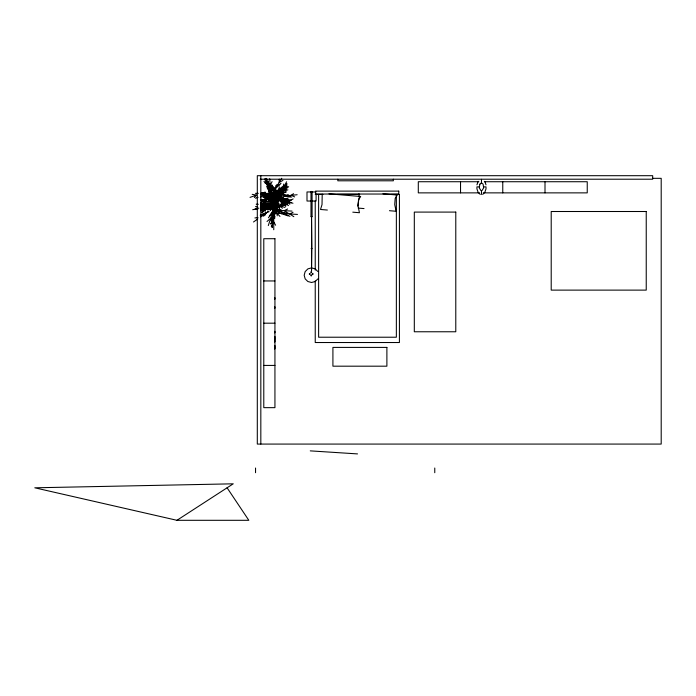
<?xml version="1.0" encoding="UTF-8"?>
<svg xmlns="http://www.w3.org/2000/svg" width="696" height="696" viewBox="0 0 696 696"><rect width="100%" height="100%" fill="white"/><g stroke="black" fill="none" stroke-linecap="round" stroke-linejoin="round"><path stroke-width="1.04" d="M275.929 201.205L275.947 199.813M277.208 198.038L276.912 207.773M277.652 195.924L277.626 199.265L278.444 198.795L277.626 198.325L280.375 196.777M276.817 186.293L276.877 184.414M279.279 179.194L279.166 182.43L282.959 180.421M273.067 219.858L270.805 223.868L273.067 219.858L273.859 223.251L272.841 219.884L272.119 227.583L273.989 213.698L275.329 209.235M359.084 197.89L357.779 206.042M276.225 202.64L276.46 199.726M278.783 201.805L279.018 198.891L275.572 201.718M280.601 192.609L280.836 189.695M275.024 202.971L275.259 200.552M276.399 203.006L277.06 196.072M267.786 184.919L265.976 178.411L267.786 184.919L266.02 182.456L267.96 184.814L268.264 180.951L267.786 184.919L269.491 194.167M275.546 188.668L275.921 185.406M267.09 179.194L266.533 183.448L263.967 181.473M275.433 209.418L275.99 205.163L278.557 207.13M276.442 206.555L276.999 202.301L279.566 204.276M262.427 206.364L262.984 203.171L260.991 203.902M265.524 201.527L265.846 199.665M272.04 186.711L270.335 194.976M266.603 200.674L267.429 197.49M265.176 211.41L265.794 209.105L262.74 209.922M267.777 208.06L268.134 206.721M272.928 198.839L270.257 208.2M273.363 199.03L273.719 197.69M275.285 196.228L271.336 196.62L280.505 195.802L275.285 196.228L272.597 205.598M276.321 194.332L275.694 196.637L278.757 195.82M275.599 198.908L275.955 197.568M278.548 194.21L277.93 196.524L280.993 195.706M271.753 220.397L274.415 211.027M270.605 190.834L272.206 185.014M276.242 192.235L274.885 196.994L272.284 194.314M271.605 208.957L275.512 195.237M283.272 188.633L286.874 183.84L283.272 188.633L286.326 186.833L283.272 188.633L284.046 186.067L283.437 188.703L277.669 194.845M268.299 225.574L274.094 208M281.21 193.357L281.741 191.765M285.09 187.911L284.185 190.643L287.918 189.869M476.934 184.831L478.152 181.325M268.621 207.512L269.439 205.224M270.918 203.458L273.258 196.89M272.058 200.526L272.875 198.238M273.258 200.857L275.599 194.288M274.302 200.439L272.049 198.682L274.302 200.439L275.103 198.116M271.414 222.337L273.754 215.769M274.755 192.749L275.459 191M279.496 186.919L278.287 189.921L282.532 189.321M279.54 195.071L280.679 192.374M263.158 216.369L264.054 214.394M278.287 192.818L279.07 191.113M283.307 187.224L281.95 190.165L286.221 189.773M272.075 181.613L270.205 185.475L268.386 182.796M272.754 194.549L274.224 191.6M264.611 215.743L266.455 212.428M276.199 194.523L277.808 191.652M273.397 192.966L270.918 197.255L269.056 194.019M275.729 190.365L273.258 194.654L271.388 191.417M270.013 209.653L276.573 198.29M279.496 194.114L286.621 181.769M270.44 210.575L277.565 198.221M272.997 209.74L280.131 197.386M271.275 226.261L273.754 221.972L275.616 225.208M272.101 201.596L276.051 195.219M274.085 204.206L280.166 194.045M266.446 207.843L262.522 210.905L266.446 207.843L263.61 208.626L266.446 207.843L265.272 209.731L266.324 207.747L272.275 204.059L266.89 206.703L272.345 203.98M274.241 190.321L281.767 178.272M281.645 204.989L282.811 203.154M288.248 199.369L286.247 202.519L291.189 202.727M264.828 208.026L266.142 206.025L262.975 205.851M268.343 205.651L269.108 204.494M269.326 216.064L274.79 208M275.712 192.757L276.747 191.183M281.523 187.99L279.74 190.695L284.02 190.956M271.44 202.971L274.555 198.595M279 206.608L281.28 203.58M269.326 205.398L270.814 203.484M268.395 217.804L272.675 212.297M273.389 194.114L275.416 191.531M260.426 206.225L268.943 196.037M254.292 197.594L256.406 195.141L252.196 194.341M260.435 197.638L261.853 195.994L270.631 192.922M264.88 195.881L266.107 194.454M261.47 212.55L264.089 209.887L260.548 208.974M267.577 209.983L269.1 208.435M270.848 201.492L279.218 193.123M284.36 188.781L278.965 194.01M273.076 201.379L281.454 193.001M262.279 212.628L270.648 204.25M273.893 201.536L281.593 193.836M272.702 203.554L278.095 198.334M275.268 202.719L280.653 197.499M311.538 192.505L312.086 191.957L311.538 191.409L310.99 191.957L310.99 216.717M312.252 191.957L311.538 192.67L310.825 191.957M260.8 194.863L263.14 192.548M266.246 195.706L268.586 193.392M317.915 278.861L315.218 281.515L311.538 282.489L307.858 281.515L305.161 278.861L304.178 275.233L305.161 271.605L307.945 268.839L311.538 267.89L315.131 268.839L317.759 271.431M270.509 205.842L273.25 203.189L273.946 205.981M278.191 199.839L273.65 204.111M482.693 194.428L484.799 192.4L486.008 188.886L486.008 186.859L483.668 186.859M279.914 184.51L273.659 190.173M263.767 208.269L265.367 206.79M278.017 196.15L288.657 186.659M267.038 221.485L270.735 218.187L271.492 221.841M269.161 209.887L272.023 207.399M281.236 191.096L285.325 187.615M271.736 204.72L275.825 201.24M274.294 203.885L278.383 200.404M276.321 186.989L281.053 183.239M265.35 208.252L268.334 205.903M270.962 195.654L283.594 185.762M287.178 195.75L288.544 194.776M253.509 221.989L257.825 218.909M260.678 216.874L268.569 211.245M293.521 193.653L291.18 195.324L294.652 196.907M274.363 195.541L287.457 186.267M262.522 201.005L269.509 196.263M260.548 209.992L262.879 208.417L260.417 207.217M266.281 209.218L268.082 208M176.949 520.303L233.238 483.816L34.8 487.8L176.949 520.303L248.82 520.303L227.096 487.8M284.821 196.141L287.335 194.636M261.226 202.118L266.429 199.047M286.935 185.049L283.629 186.954L283.629 184.083M275.894 198.264L270.448 201.292M278.122 198.143L272.684 201.17L272.815 200.404L273.371 200.961L272.615 201.161M265.602 207.486L271.048 204.459M270.126 207.286L273.432 205.381L273.432 208.261M272.693 206.451L275.999 204.546L275.999 207.425M267.847 209.435L271.153 207.573M270.335 196.028L271.814 195.254M276.738 207.486L293.138 198.917M284.307 192.609L277.556 195.881M261.696 208.269L272.275 202.936M279.061 210.427L281.001 209.452M287.613 208.991L284.272 210.671L288.414 213.385M284.49 213.733L286.43 212.758M293.042 212.297L289.71 213.976L293.842 216.691M271.414 194.845L285.769 187.685M311.825 248.69L311.251 248.69L311.825 248.69L311.538 270.544L311.538 216.534L311.912 248.69M311.912 216.717L311.164 216.717M272.893 199.447L276.921 197.534M275.129 199.326L282.037 196.794M264.576 208.217L268.604 206.303M278.278 192.131L270.457 195.315M271.518 196.333L274.207 195.184M280.618 193.827L285.595 191.8M275.955 210.462L279.47 209.035M281.384 213.768L284.908 212.341M263.532 201.779L264.837 201.292M260.852 214.594L269.135 211.662M281.837 192.374L273.876 195.176M250.038 197.368L256.406 195.141M261.017 193.54L265.185 192.079M255.484 198.212L258.103 197.299M272.554 196.716L286.508 191.887M274.05 193.236L279.783 191.322M264.48 202.153L266.812 201.483M260.226 215.203L264.889 213.872M277.565 193.27L283.385 191.635M281.515 197.786L283.124 197.342M288.196 197.977L285.421 198.751L288.144 201.422M260.695 210.827L274.424 207.008M283.376 200.317L285.012 199.952M290.041 200.831L287.231 201.466L289.823 204.267M252.7 209.731L257.877 208.556M260.287 208.008L270.744 205.624M277.051 204.989L278.409 204.694M282.585 205.433L280.253 205.955L282.393 208.287M285.778 205.024L276.242 206.999M266.464 204.433L272.588 203.258M279.287 192.862L270.988 194.41M281.053 199.769L283.942 199.352M275.12 204.528L277.53 204.189M280.749 205.39L287.648 204.424M265.263 204.798L269.683 204.241M274.929 193.088L280.923 192.366M282.95 196.115L297.149 194.749M254.91 217.944L258.016 217.648M261.261 192.749L265.55 192.557M262.575 193.897L270.996 193.41M282.028 198.464L283.698 198.351M288.535 199.987L285.665 200.196L287.796 203.354M255.119 208.965L258.312 208.739M260.252 208.609L273.58 207.669M264.506 199.282L266.89 199.265L265.28 196.533L267.795 195.124L264.576 193.079M268.43 200.883L269.822 200.874M265.072 207.53L274.807 207.591M652.509 178.333L661.2 178.333L661.2 444.074L257.303 444.074L257.303 175.696L652.691 175.696L652.691 179.211L260.156 179.211M478.944 181.726L418.296 181.726L418.296 192.87L479.535 192.87M484.355 181.726L587.241 181.726L587.241 192.87L483.276 192.87M479.274 186.859L476.934 186.859L476.934 188.886L478.152 192.4L480.257 194.428M316.08 191.957L306.997 191.957L306.997 201.031L316.08 201.031L316.08 193.975M315.236 194.41L322.944 194.41M336.977 194.41L359.649 194.41M390.952 194.41L399.417 194.41L399.417 342.528L315.236 342.528L315.236 280.906M263.784 280.949L274.937 280.949M263.784 323.188L274.937 323.188M263.784 365.426L274.937 365.426M276.79 199.543L277.808 200.126L276.799 200.709L276.46 200.126M255.441 193.34L258.294 193.357M260.887 194.184L266.925 194.219M279.809 197.568L282.741 197.594M263.636 196.603L266.02 196.69L264.541 193.888M267.481 198.386L268.865 198.447M261.383 205.703L271.101 206.225M261.809 194.871L276.051 195.472M267.029 185.989L269.9 186.145L268.186 182.744M271.614 188.225L273.284 188.32M269.378 190.286L272.249 190.443L270.535 187.041M273.963 192.522L275.633 192.618M273.563 210.061L292.042 211.114M279 213.368L297.47 214.42M256.198 204.163L258.329 204.285M261.078 204.45L273.189 205.172M310.259 450.869L357.518 453.905M269.187 201.562L271.614 201.727M263.105 207.73L270.057 208.226M382.939 193.819L397.346 195.028L395.197 198.308L394.728 204.563L396.111 211.262L389.447 210.705M328.982 193.836L360.685 196.489L358.536 199.769L358.057 206.025L359.44 212.732L352.785 212.167M358.153 208.087L364.034 208.574M327.372 210.044L320.508 209.47L322.022 204.572L322.213 194.271M268.204 199.1L270.613 199.387M260.469 205.929L266.333 206.634M273.545 197.56L274.589 198.36L273.371 198.865M272.475 189.094L275.372 189.486M274.824 193.392L277.721 193.792M290.119 196.977L282.741 195.619M268.308 201.91L261.539 200.779L260.382 199.83M264.663 197.594L267.012 198.055L265.976 195.063M268.186 199.952L269.552 200.222M264.315 206.312L273.841 208.321M286.43 195.776L291.633 197.09M277.417 196.69L291.224 200.248M273.98 200.483L273.293 199.796L274.233 199.552L274.389 200.309L273.302 198.899L274.337 200.1M268.795 200.761L271.135 201.414M262.357 206.112L269.065 207.991M279.34 199.021L292.964 203.241M255.554 206.538L258.059 207.321M269.074 193.636L276.199 195.994M273.702 203.902L285.003 207.443M273.424 206.286L274.737 206.721M277.939 209.505L275.668 208.756L276.321 211.854M282.585 212.576L273.389 209.383M274.381 210.236L275.703 210.671M288.014 215.882L278.818 212.689M278.905 213.454L276.634 212.706L277.278 215.804M267.595 193.314L272.571 195.324M271.997 204.894L274.241 205.842M278.087 210.314L284.507 213.019M272.962 208.852L275.198 209.792M283.516 213.62L289.936 216.326M271.17 200.222L272.902 200.97M276.886 205.111L273.911 203.832L274.407 208.087M262.74 199.674L268.369 202.345M278.235 196.568L291.05 202.823M269.43 198.177L272.336 199.726M261.557 199.265L265.446 201.431M283.855 199.943L277.382 196.15M262.557 196.811L272.867 202.64M261.496 203.31L264.019 204.65L261.252 206.329L263.784 204.615L260.487 202.579M273.267 202.527L272.51 202.092L271.753 202.527L271.753 203.397M285.612 202.579L279.331 198.49M261.809 194.045L271.832 200.352M278.905 206.877L273.693 203.458M264.889 182.857L276.808 190.678M267.238 187.154L279.166 194.976M277.53 198.386L288.483 205.607M280.793 197.56L285.247 200.561M282.672 200.056L286.97 203.275M276.469 204.772L280.027 207.451M266.812 186.467L268.308 187.607M275.225 198.143L276.721 199.291M274.215 201.005L275.712 202.144M283.898 201.048L278.304 196.037M263.253 194.793L272.188 202.553M267.064 187.816L269.509 190.017M274.024 195.733L276.469 197.934M273.015 198.586L275.459 200.796M268.404 198.647L272.78 203.075M281.367 198.099L285.125 201.936M274.702 200.483L276.208 202.04M267.56 196.15L271.718 200.787M271.762 185.528L276.669 191.2M274.111 189.825L279.026 195.498M271.101 203.632L278.983 212.471M272.066 207.582L279.949 216.421M265.907 193.105L273.145 201.248M267.421 197.847L270.344 201.214M274.755 202.066L277.173 204.998M266.62 195.306L269.378 198.804M270.657 184.492L273.893 188.764M273.006 188.79L276.242 193.07M268.369 196.359L277.93 209.244M269.535 188.425L270.587 189.982M268.613 197.751L272.014 202.971M272.232 197.995L273.31 199.874M269.891 200.596L270.979 202.475M273.693 216.752L274.781 218.631M269.343 189.791L270.97 192.644M267.812 196.777L270.005 200.657M274.041 208.852L271.327 203.249M275.007 212.802L272.284 207.199M271.901 199.543L273.528 202.971M269.561 202.144L271.188 205.572M273.485 213.655L275.111 217.082M273.441 193.714L279.583 208.539M272.432 196.568L278.574 211.393M264.654 178.916L270.091 192.035M271.814 197.507L277.46 211.14M273.032 205.79L274.711 209.922M273.989 209.748L275.677 213.872M271.701 203.763L268.717 195.872M484.799 181.325L486.008 184.831M270.709 199.517L272.475 205.294M272.989 189.451L277.495 207.399M274.311 199.308L274.72 200.935M272.31 213.211L272.754 215.342M274.807 196.968L275.285 199.856M274.876 201.701L273.902 193.323M273.867 204.563L272.893 196.176M268.656 184.049L269.63 192.435M273.084 210.209L273.554 213.976M269.709 178.75L270.892 194.749M358.945 193.819L359.162 196.846M274.946 197.342L275.251 203.371M273.937 200.196L274.241 206.234M268.282 182.378L268.586 188.416M545.003 181.726L545.003 192.87M502.764 181.726L502.764 192.87M481.475 179.298L481.475 183.196M481.475 190.521L481.475 194.428M460.535 181.726L460.535 192.87M434.765 468.025L434.765 472.715M396.355 194.41L396.355 337.221L318.62 337.221L318.62 194.41M393.353 179.211L393.353 180.795L337.821 180.795L337.821 179.211M315.236 200.892L315.236 270.091M312.086 191.957L312.086 216.717M281.654 188.79L281.654 190.46M277.965 201.04L277.965 202.71M275.407 201.875L275.407 203.545M274.842 297.662L274.842 299.21M274.842 306.753L274.842 308.302M274.842 331.313L274.842 332.862M274.842 336.385L274.842 337.925M274.842 338.308L274.842 339.848M274.842 340.414L274.842 341.954M274.842 345.477L274.842 347.017M274.842 347.4L274.842 348.94M274.589 297.853L274.589 299.019M274.589 306.953L274.589 308.111M274.589 331.514L274.589 332.671M274.589 336.577L274.589 337.734M274.589 338.5L274.589 339.657M274.589 340.605L274.589 341.762M274.589 345.668L274.589 346.825M274.589 347.591L274.589 348.748M274.337 187.633L274.337 204.659M273.754 211.245L273.754 229.75M273.258 186.876L273.258 205.381M270.918 189.477L270.918 207.982M260.826 175.696L260.826 444.074M255.545 468.025L255.545 472.715M274.607 208.4L274.598 209.853L274.876 204.85L277.234 206.381L274.937 205.05L274.607 208.4M274.946 200.03L274.633 201.04L275.19 199.004L274.946 200.03M278.635 193.94L277.608 194.967L283.107 190.095L278.635 193.94M269.108 187.833L269.091 190.147L269.248 184.196L269.108 187.833M275.868 199.091L275.851 201.631L275.868 199.091M274.094 215.325L274.024 218.144L274.45 212.167L273.885 211.567L274.633 215.134L274.45 212.167L274.094 215.325M274.154 215.908L274.137 216.639L273.676 214.664L274.154 215.908M270.561 204.459L267.647 207.495L270.561 204.459M274.685 209.296L274.833 210.888L272.301 218.109L275.32 209.07L274.685 209.296M274.337 195.237L272.467 192.809L274.337 195.237L276.808 190.278L274.337 195.237M276.034 198.464L275.886 199.595L276.034 198.464M278.409 195.332L278.035 197.368L278.409 195.332M274.337 203.354L273.763 205.955L276.338 195.654L274.337 203.354M277.452 197.647L271.762 203.528L277.452 197.647M281.019 190.852L280.862 191.861L281.315 190.373L281.019 190.852M274.859 201.17L275.042 202.527L274.859 201.17M280.41 191.183L279.531 193.853L281.976 189.408L279.392 193.227L280.41 191.183M276.669 194.358L274.337 201.118L276.669 194.358M276.982 194.245L276.138 195.532L276.982 194.245M479.866 184.179L479.274 187.842L480.884 190.521L482.058 190.521L483.668 187.842L483.085 184.179L482.058 183.196L480.884 183.196L479.866 184.179M272.388 217.004L271.196 219.971L273.989 213.698L272.388 217.004M274.729 195.515L273.745 196.55L275.633 194.401L274.729 195.515M273.145 201.683L278.87 198.369L273.145 201.683M269.091 205.886L268.386 206.869L269.091 205.886M278.435 197.168L278.844 197.864L278.435 197.168M279.444 195.68L279.705 196.115L279.444 195.68M281.741 191.826L280.07 194.097L281.741 191.826M273.05 204.424L269.378 206.938L272.936 204.572L273.25 206.921L273.05 204.424M272.936 196.107L272.797 197.151L273.406 197.229L273.78 196.742L272.936 196.107M272.362 194.715L272.71 195.541L272.362 194.715M271.623 192.931L271.84 193.445L271.623 192.931M267.716 205.468L267.377 205.859L268.847 204.859L267.716 205.468M271.979 201.388L272.153 202.04L271.979 201.388M311.225 271.814L310.747 272.284L311.225 272.754L311.712 272.284L311.225 271.814M309.737 273.545L309.259 274.024L309.737 274.494L310.225 274.024L309.737 273.545M312.704 273.545L312.226 274.024L312.704 274.494L313.183 274.024L312.704 273.545M311.225 275.042L310.747 275.512L311.225 275.99L311.712 275.512L311.225 275.042M269.987 193.906L269.561 194.297L268.978 186.067L269.343 192.679L269.987 193.906M273.058 202.466L271.04 204.259L275.207 200.648L273.058 202.466M270.866 205.033L268.891 206.277L271.849 204.824L270.866 205.033M284.568 189.277L280.288 192.383L284.568 189.277M272.51 204.25L271.901 204.598L272.51 205.651L273.128 205.303L272.51 204.25M272.51 206.355L272.058 206.616L272.51 207.391L272.971 206.616L272.51 206.355M272.51 208.974L272.51 209.618L272.51 208.974M279.609 197.934L275.494 199.935L279.609 197.934M267.421 206.242L265.541 207.043L269.639 205.468L267.421 206.242M281.523 196.15L278.156 197.273L281.523 196.15M281.671 200.17L280.305 200.265L281.671 200.17M274.45 205.816L264.323 202.64L274.45 205.816M279.557 199.265L278.296 199.134L280.827 199.308L279.557 199.265M285.943 202.214L283.446 202.266L285.943 202.214M270.535 198.908L271.327 199.143L270.535 198.908M281.654 195.715L275.459 195.715L281.654 195.715M398.764 191.122L315.488 191.122L315.488 194.036L398.764 194.036L398.764 191.122M646.236 211.506L551.206 211.506L551.206 290.119L646.236 290.119L646.236 211.506M455.784 212.089L414.311 212.089L414.311 331.766L455.784 331.766L455.784 212.089M274.937 238.711L263.784 238.711L263.784 407.656L274.937 407.656L274.937 238.711M386.889 347.408L332.914 347.408L332.914 366.183L386.889 366.183L386.889 347.408M272.153 200.135L270.7 199.804L272.693 200.483L272.153 200.135M285.047 194.662L280.27 194.045L285.047 194.662M269.143 196.742L267.212 196.368L269.23 196.864L268.221 193.314L269.143 196.742M269.013 189.277L267.995 187.85L269.013 189.277M274.546 201.779L273.206 201.005L274.546 201.779M277.182 197.542L282.472 203.493L277.182 197.542M266.307 203.528L263.045 202.223L269.656 204.963L266.307 203.528M269.883 191.826L269.23 191.531L267.586 186.598L269.23 191.531L268.099 189.216L269.883 191.826M273.424 202.11L270.274 196.089L273.424 202.11M274.337 202.336L272.971 200.431L274.598 203.302L274.337 202.336M272.014 196.498L273.197 205.381L272.014 196.498M283.168 204.259L279.809 199.891L283.168 204.259M285.734 206.086L283.594 202.388L285.734 206.086M270.779 197.394L269.891 195.332L271.64 199.552L270.779 197.394M273.354 206.529L272.989 200.344L273.354 206.529"/></g></svg>
